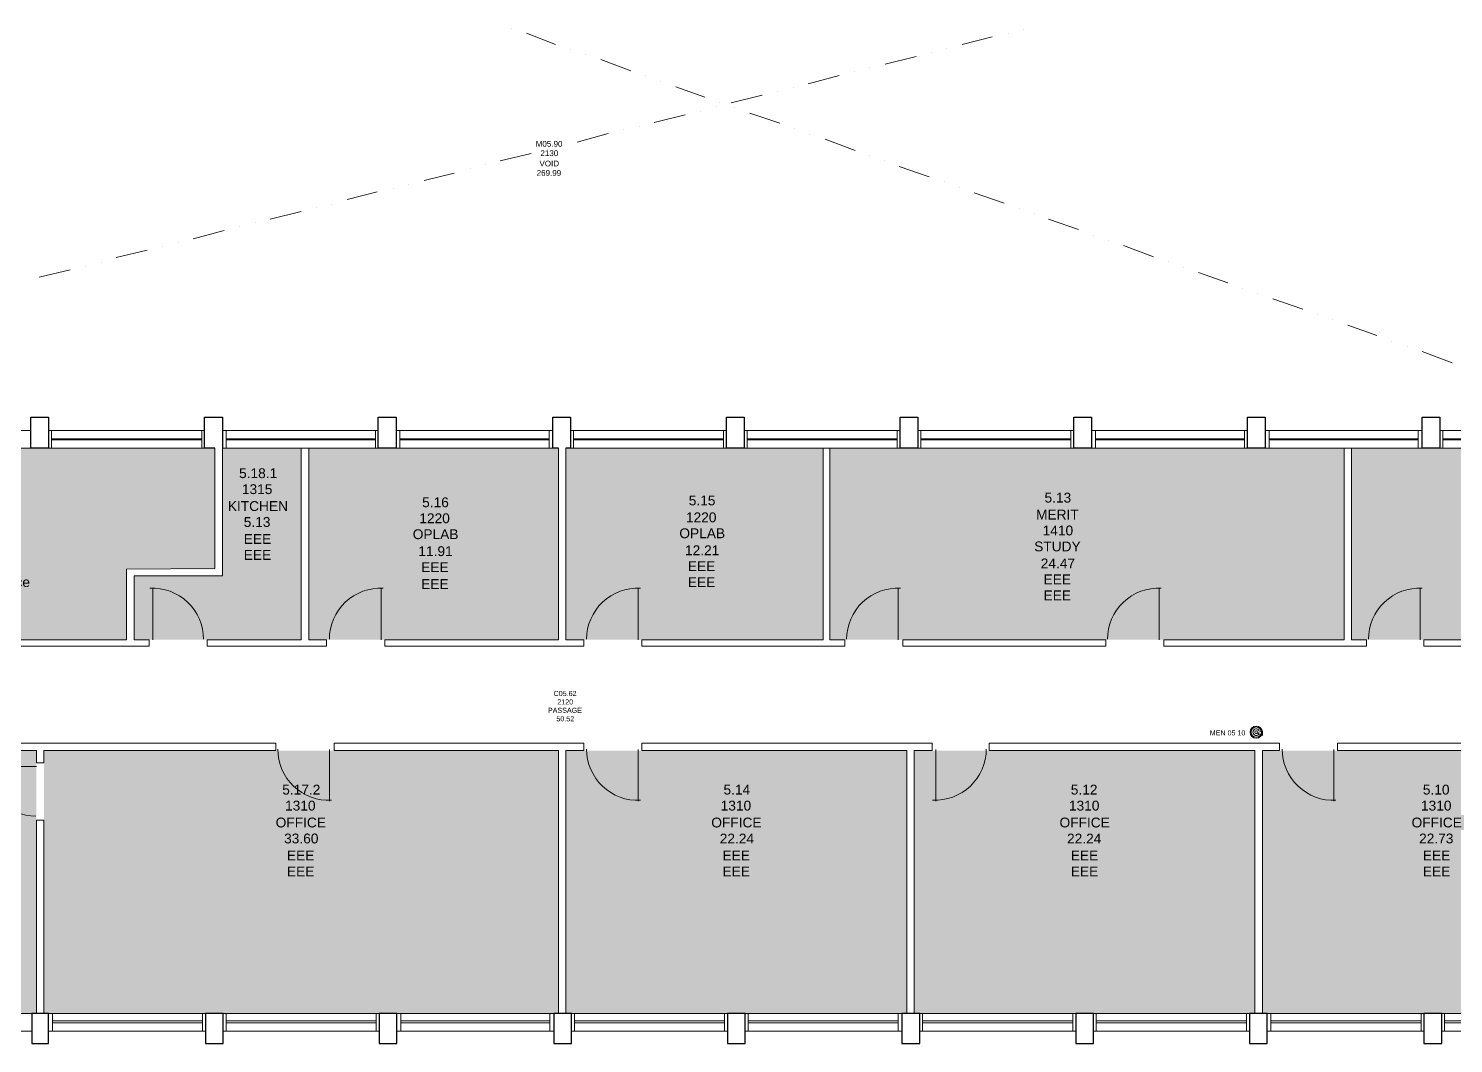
# Model space of a CAD drawing. Header units: millimetres. Extents: x 0 to 90.2, y 0 to 62.5.
# Drawn here: x 50.82 to 73.59, y 2.8 to 19.01 of the extents above; entities that cross this region are included whole.
import ezdxf

# ---------------------------------------------------------------- set-up
doc = ezdxf.new("R2010")
doc.units = ezdxf.units.MM
for name, color, linetype in [('PDF_014405$BL', 7, 'Continuous'), ('PDF_014405$DR', 7, 'Continuous'), ('PDF_014405$FI', 7, 'Continuous'), ('PDF_014405$WA', 7, 'Continuous'), ('PDF_014405$WA-COL', 7, 'Continuous'), ('PDF_014405$WN', 7, 'Continuous'), ('PDF_Text', 7, 'Continuous')]:
    doc.layers.add(name, color=color, linetype=linetype)
doc.layers.add('PDF_014405$HL-TMP', color=7, linetype='Continuous', true_color=0xe6db59)
doc.styles.add('PDF ArialMT', font='arial.ttf')

msp = doc.modelspace()

# ---------------------------------------------------------------- linework, layer by layer
at = {"layer": 'PDF_014405$BL', "lineweight": 9}
for points in [[(58.539, 19.015), (58.539, 19.015)], [(59.244, 18.76), (58.779, 18.94)], [(66.473, 18.94), (66.473, 18.94)], [(66.713, 19), (66.713, 19)], [(59.484, 18.685), (59.484, 18.685)], [(65.483, 18.7), (65.483, 18.7)], [(65.738, 18.76), (66.218, 18.88)], [(59.724, 18.595), (59.724, 18.595)], [(60.443, 18.34), (59.964, 18.52)], [(64.508, 18.445), (65.003, 18.565)], [(65.243, 18.625), (65.243, 18.625)], [(60.683, 18.265), (60.683, 18.265)], [(63.278, 18.13), (63.773, 18.265)], [(64.013, 18.325), (64.013, 18.325)], [(64.253, 18.385), (64.253, 18.385)], [(60.923, 18.175), (60.923, 18.175)], [(61.628, 17.92), (61.163, 18.085)], [(62.783, 18.01), (62.783, 18.01)], [(63.038, 18.07), (63.038, 18.07)], [(61.808, 17.77), (61.808, 17.77)], [(61.868, 17.83), (61.868, 17.83)], [(62.048, 17.83), (62.543, 17.95)], [(60.818, 17.515), (61.313, 17.635)], [(61.553, 17.695), (61.553, 17.695)], [(62.108, 17.755), (62.108, 17.755)], [(62.828, 17.5), (62.348, 17.665)], [(59.589, 17.2), (60.084, 17.335)], [(60.323, 17.395), (60.323, 17.395)], [(60.578, 17.455), (60.578, 17.455)], [(63.068, 17.41), (63.068, 17.41)], [(63.308, 17.32), (63.308, 17.32)], [(59.109, 17.08), (59.109, 17.08)], [(59.349, 17.14), (59.349, 17.14)], [(64.028, 17.065), (63.548, 17.245)], [(58.359, 16.9), (58.854, 17.02)], [(64.253, 16.99), (64.253, 16.99)], [(64.493, 16.9), (64.493, 16.9)], [(57.144, 16.585), (57.624, 16.705)], [(57.879, 16.78), (57.879, 16.78)], [(58.119, 16.84), (58.119, 16.84)], [(65.213, 16.645), (64.733, 16.81)], [(55.914, 16.285), (56.394, 16.405)], [(56.649, 16.465), (56.649, 16.465)], [(56.889, 16.525), (56.889, 16.525)], [(65.453, 16.57), (65.453, 16.57)], [(65.693, 16.48), (65.693, 16.48)], [(55.659, 16.21), (55.659, 16.21)], [(66.413, 16.225), (65.933, 16.39)], [(54.684, 15.97), (55.179, 16.09)], [(55.419, 16.15), (55.419, 16.15)], [(66.653, 16.135), (66.653, 16.135)], [(66.893, 16.06), (66.893, 16.06)], [(67.598, 15.805), (67.118, 15.97)], [(53.454, 15.655), (53.949, 15.79)], [(54.189, 15.85), (54.189, 15.85)], [(54.444, 15.91), (54.444, 15.91)], [(67.838, 15.715), (67.838, 15.715)], [(52.959, 15.535), (52.959, 15.535)], [(53.214, 15.595), (53.214, 15.595)], [(68.078, 15.625), (68.078, 15.625)], [(68.798, 15.37), (68.318, 15.55)], [(51.984, 15.28), (51.984, 15.28)], [(52.224, 15.355), (52.719, 15.475)], [(69.038, 15.295), (69.038, 15.295)], [(50.994, 15.04), (51.489, 15.16)], [(51.729, 15.22), (51.729, 15.22)], [(69.278, 15.205), (69.278, 15.205)], [(69.983, 14.95), (69.518, 15.115)], [(70.223, 14.86), (70.223, 14.86)], [(70.463, 14.785), (70.463, 14.785)], [(71.183, 14.53), (70.703, 14.695)], [(71.423, 14.44), (71.423, 14.44)], [(71.663, 14.365), (71.663, 14.365)], [(72.367, 14.11), (71.902, 14.275)], [(72.607, 14.02), (72.607, 14.02)], [(72.847, 13.93), (72.847, 13.93)], [(73.567, 13.675), (73.087, 13.855)], [(50.859, 12.595), (48.37, 12.595)], [(53.634, 12.595), (51.144, 12.595)], [(56.409, 12.595), (53.919, 12.595)], [(59.199, 12.595), (56.694, 12.595)], [(61.973, 12.595), (59.484, 12.595)], [(64.748, 12.595), (62.258, 12.595)], [(67.523, 12.595), (65.033, 12.595)], [(70.298, 12.595), (67.808, 12.595)], [(73.087, 12.595), (70.583, 12.595)], [(75.742, 12.595), (73.372, 12.595)], [(48.37, 12.31), (50.859, 12.31)], [(51.144, 12.31), (53.634, 12.31)], [(53.919, 12.31), (56.409, 12.31)], [(56.694, 12.31), (59.199, 12.31)], [(59.484, 12.31), (61.973, 12.31)], [(62.258, 12.31), (64.748, 12.31)], [(65.033, 12.31), (67.523, 12.31)], [(67.808, 12.31), (70.298, 12.31)], [(70.583, 12.31), (73.087, 12.31)], [(73.372, 12.31), (75.742, 12.31)], [(50.874, 3.281), (48.37, 3.281)], [(53.649, 3.281), (51.144, 3.281)], [(56.424, 3.281), (53.934, 3.281)], [(59.214, 3.281), (56.709, 3.281)], [(61.988, 3.281), (59.499, 3.281)], [(64.778, 3.281), (62.273, 3.281)], [(67.553, 3.281), (65.063, 3.281)], [(70.328, 3.281), (67.838, 3.281)], [(73.117, 3.281), (70.613, 3.281)], [(75.877, 3.281), (73.402, 3.281)], [(48.37, 2.996), (50.874, 2.996)], [(51.144, 2.996), (53.649, 2.996)], [(53.934, 2.996), (56.424, 2.996)], [(56.709, 2.996), (59.214, 2.996)], [(59.499, 2.996), (61.988, 2.996)], [(62.273, 2.996), (64.778, 2.996)], [(65.063, 2.996), (67.553, 2.996)], [(67.838, 2.996), (70.328, 2.996)], [(70.613, 2.996), (73.117, 2.996)], [(73.402, 2.996), (75.877, 2.996)]]:
    msp.add_lwpolyline(points, dxfattribs=at)
at = {"layer": 'PDF_014405$DR', "lineweight": 0}
for points in [[(52.809, 9.251), (52.809, 10.076), (52.809, 9.251)], [(56.454, 9.251), (56.454, 10.076), (56.454, 9.251)], [(60.563, 9.251), (60.563, 10.076), (60.563, 9.251)], [(64.718, 9.251), (64.718, 10.076), (64.718, 9.251)], [(68.888, 9.251), (68.888, 10.076), (68.888, 9.251)], [(73.057, 9.251), (73.057, 10.076), (73.057, 9.251)], [(55.629, 7.496), (55.629, 6.671), (55.629, 7.496)], [(60.563, 7.496), (60.563, 6.671), (60.563, 7.496)], [(65.318, 7.496), (65.318, 6.671), (65.318, 7.496)], [(71.678, 7.496), (71.678, 6.671), (71.678, 7.496)], [(50.949, 7.226), (50.154, 7.226), (50.949, 7.226)]]:
    msp.add_lwpolyline(points, dxfattribs=at)
for centre, radius, start, end in [((52.802, 9.258), 0.817, 0.0001, 92.9558), ((56.446, 9.258), 0.817, 87.0442, 179.9999), ((60.556, 9.258), 0.817, 87.0442, 179.9999), ((64.711, 9.258), 0.817, 87.0442, 179.9999), ((68.878, 9.259), 0.817, 87.0447, 180), ((73.048, 9.259), 0.817, 87.0447, 180), ((55.621, 7.503), 0.817, 180.0001, 272.9555), ((60.556, 7.503), 0.817, 180.0001, 272.9555), ((65.308, 7.505), 0.817, 267.0447, 360), ((71.67, 7.503), 0.817, 180.0001, 272.9554), ((50.939, 7.235), 0.802, 177.0447, 270)]:
    msp.add_arc(centre, radius, start, end, dxfattribs=at)
at = {"layer": 'PDF_014405$FI', "lineweight": 9}
msp.add_lwpolyline([(70.538, 7.721), (70.448, 7.766), (70.538, 7.796)], close=True, dxfattribs=at)
for radius in [0.0975, 0.0825]:
    msp.add_circle((70.438, 7.775), radius, dxfattribs=at)
for radius, start, end in [(0.0525, 22.7692, 337.2308), (0.0225, 22.7697, 337.2303)]:
    msp.add_arc((70.438, 7.775), radius, start, end, dxfattribs=at)
at = {"layer": 'PDF_014405$HL-TMP', "color": 16, "true_color": 0x800000, "transparency": 33554559}
for points in [[(53.799, 12.31), (46.96, 12.31), (53.799, 10.376)], [(46.96, 12.31), (53.799, 10.376), (46.96, 10.376)], [(55.179, 12.31), (53.919, 12.31), (55.179, 10.271)], [(53.919, 12.31), (55.179, 10.271), (53.919, 10.271)], [(59.289, 12.31), (55.299, 12.31), (59.289, 9.251)], [(55.299, 12.31), (59.289, 9.251), (55.299, 9.251)], [(63.518, 12.31), (59.409, 12.31), (63.518, 9.251)], [(59.409, 12.31), (63.518, 9.251), (59.409, 9.251)], [(71.842, 12.31), (63.623, 12.31), (71.842, 9.251)], [(63.623, 12.31), (71.842, 9.251), (63.623, 9.251)], [(71.962, 12.31), (76.102, 12.31), (76.102, 12.31)], [(76.102, 12.31), (71.962, 12.31), (76.102, 9.251)], [(71.962, 12.31), (76.102, 9.251), (71.962, 9.251)], [(52.389, 10.376), (52.389, 10.376), (46.96, 10.376)], [(52.389, 10.376), (46.96, 10.376), (53.799, 10.376)], [(52.389, 10.376), (46.96, 10.376), (52.389, 9.251)], [(46.96, 10.376), (52.389, 9.251), (46.96, 9.251)], [(55.179, 10.271), (52.509, 10.271), (55.179, 9.251)], [(52.509, 10.271), (55.179, 9.251), (52.509, 9.251)], [(50.949, 7.481), (45.505, 7.481), (50.949, 3.281)], [(45.505, 7.481), (50.949, 3.281), (45.505, 3.281)], [(59.289, 7.481), (51.069, 7.481), (59.289, 3.281)], [(51.069, 7.481), (59.289, 3.281), (51.069, 3.281)], [(64.853, 7.481), (59.409, 7.481), (64.853, 3.281)], [(59.409, 7.481), (64.853, 3.281), (59.409, 3.281)], [(70.418, 7.481), (64.973, 7.481), (70.418, 3.281)], [(64.973, 7.481), (70.418, 3.281), (64.973, 3.281)], [(76.102, 7.481), (70.538, 7.481), (76.102, 3.281)], [(70.538, 7.481), (76.102, 3.281), (70.538, 3.281)]]:
    msp.add_solid(points, dxfattribs=at)
at = {"layer": 'PDF_014405$WA', "lineweight": 20}
for points in [[(53.799, 12.31), (53.799, 10.391), (52.389, 10.376), (52.389, 9.251), (48.115, 9.251), (48.115, 9.146), (52.749, 9.146), (52.749, 9.251), (52.509, 9.251), (52.509, 10.271), (53.919, 10.271), (53.919, 12.31)], [(55.179, 12.31), (55.179, 9.251), (53.679, 9.251), (53.679, 9.146), (55.584, 9.146), (55.584, 9.251), (55.299, 9.251), (55.299, 12.31)], [(59.409, 12.31), (59.409, 9.251), (59.694, 9.251), (59.694, 9.146), (56.514, 9.146), (56.514, 9.251), (59.289, 9.251), (59.289, 12.31)], [(63.623, 12.31), (63.623, 9.251), (63.863, 9.251), (63.863, 9.146), (60.623, 9.146), (60.623, 9.251), (63.518, 9.251), (63.518, 12.31)], [(71.842, 12.31), (71.842, 9.251), (68.963, 9.251), (68.963, 9.146), (72.202, 9.146), (72.202, 9.251), (71.962, 9.251), (71.962, 12.31)], [(76.102, 12.31), (76.102, 9.251), (73.117, 9.251), (73.117, 9.146), (76.222, 9.146), (76.222, 12.31)], [(59.409, 3.281), (59.409, 7.481), (59.694, 7.481), (59.694, 7.601), (55.704, 7.601), (55.704, 7.481), (59.289, 7.481), (59.289, 3.281)], [(64.853, 3.281), (64.853, 7.481), (60.623, 7.481), (60.623, 7.601), (65.258, 7.601), (65.258, 7.481), (64.973, 7.481), (64.973, 3.281)], [(70.418, 3.281), (70.418, 7.481), (66.173, 7.481), (66.173, 7.601), (70.808, 7.601), (70.808, 7.481), (70.538, 7.481), (70.538, 3.281)], [(76.222, 3.836), (76.222, 7.601), (71.738, 7.601), (71.738, 7.481), (76.102, 7.481), (76.102, 3.836)], [(51.069, 3.281), (51.069, 6.371), (50.949, 6.371), (50.949, 3.281)]]:
    msp.add_lwpolyline(points, dxfattribs=at)
for points in [[(68.033, 9.146), (68.033, 9.251), (64.793, 9.251), (64.793, 9.146)], [(54.774, 7.601), (54.774, 7.481), (51.069, 7.481), (51.069, 7.286), (50.949, 7.286), (50.949, 7.481), (46.87, 7.481), (46.87, 7.601)]]:
    msp.add_lwpolyline(points, close=True, dxfattribs=at)
at = {"layer": 'PDF_014405$WA-COL', "lineweight": 25}
for points in [[(50.859, 12.805), (51.144, 12.805), (51.144, 12.31), (50.859, 12.31)], [(56.409, 12.805), (56.694, 12.805), (56.694, 12.31), (56.409, 12.31)], [(61.973, 12.805), (62.258, 12.805), (62.258, 12.31), (61.973, 12.31)], [(64.748, 12.805), (65.033, 12.805), (65.033, 12.31), (64.748, 12.31)], [(67.523, 12.805), (67.808, 12.805), (67.808, 12.31), (67.523, 12.31)], [(70.298, 12.805), (70.583, 12.805), (70.583, 12.31), (70.298, 12.31)], [(73.087, 12.805), (73.372, 12.805), (73.372, 12.31), (73.087, 12.31)], [(50.874, 3.281), (50.874, 2.801), (51.144, 2.801), (51.144, 3.281)], [(53.649, 3.281), (53.649, 2.801), (53.934, 2.801), (53.934, 3.281)], [(56.424, 3.281), (56.424, 2.801), (56.709, 2.801), (56.709, 3.281)], [(59.214, 3.281), (59.214, 2.801), (59.499, 2.801), (59.499, 3.281)], [(61.988, 3.281), (61.988, 2.801), (62.273, 2.801), (62.273, 3.281)], [(64.778, 3.281), (64.778, 2.801), (65.063, 2.801), (65.063, 3.281)], [(67.553, 3.281), (67.553, 2.801), (67.838, 2.801), (67.838, 3.281)], [(70.328, 3.281), (70.328, 2.801), (70.613, 2.801), (70.613, 3.281)], [(73.117, 3.281), (73.117, 2.801), (73.402, 2.801), (73.402, 3.281)]]:
    msp.add_lwpolyline(points, close=True, dxfattribs=at)
for points in [[(53.799, 12.31), (53.634, 12.31), (53.634, 12.805), (53.919, 12.805), (53.919, 12.31)], [(59.289, 12.31), (59.199, 12.31), (59.199, 12.805), (59.484, 12.805), (59.484, 12.31), (59.409, 12.31)]]:
    msp.add_lwpolyline(points, dxfattribs=at)
at = {"layer": 'PDF_014405$WN', "lineweight": 0}
for points in [[(50.859, 12.31), (50.859, 12.595)], [(51.144, 12.595), (51.144, 12.31)], [(51.189, 12.595), (51.189, 12.31)], [(53.589, 12.31), (53.589, 12.595)], [(53.634, 12.31), (53.634, 12.595)], [(53.919, 12.595), (53.919, 12.31)], [(53.979, 12.595), (53.979, 12.31)], [(56.364, 12.31), (56.364, 12.595)], [(56.409, 12.31), (56.409, 12.595)], [(56.694, 12.595), (56.694, 12.31)], [(56.754, 12.595), (56.754, 12.31)], [(59.139, 12.31), (59.139, 12.595)], [(59.199, 12.31), (59.199, 12.595)], [(59.484, 12.595), (59.484, 12.31)], [(59.529, 12.595), (59.529, 12.31)], [(61.928, 12.31), (61.928, 12.595)], [(61.973, 12.31), (61.973, 12.595)], [(62.258, 12.595), (62.258, 12.31)], [(62.303, 12.595), (62.303, 12.31)], [(64.703, 12.31), (64.703, 12.595)], [(64.748, 12.31), (64.748, 12.595)], [(65.033, 12.595), (65.033, 12.31)], [(65.078, 12.595), (65.078, 12.31)], [(67.478, 12.31), (67.478, 12.595)], [(67.523, 12.31), (67.523, 12.595)], [(67.808, 12.595), (67.808, 12.31)], [(67.868, 12.595), (67.868, 12.31)], [(70.253, 12.31), (70.253, 12.595)], [(70.298, 12.31), (70.298, 12.595)], [(70.583, 12.595), (70.583, 12.31)], [(70.643, 12.595), (70.643, 12.31)], [(73.027, 12.31), (73.027, 12.595)], [(73.087, 12.31), (73.087, 12.595)], [(73.372, 12.595), (73.372, 12.31)], [(73.417, 12.595), (73.417, 12.31)], [(51.189, 12.46), (53.589, 12.46)], [(51.189, 12.445), (53.589, 12.445)], [(53.979, 12.46), (56.364, 12.46)], [(53.979, 12.445), (56.364, 12.445)], [(56.754, 12.46), (59.139, 12.46)], [(56.754, 12.445), (59.139, 12.445)], [(59.529, 12.46), (61.928, 12.46)], [(59.529, 12.445), (61.928, 12.445)], [(62.303, 12.46), (64.703, 12.46)], [(62.303, 12.445), (64.703, 12.445)], [(65.078, 12.46), (67.478, 12.46)], [(65.078, 12.445), (67.478, 12.445)], [(67.868, 12.46), (70.253, 12.46)], [(67.868, 12.445), (70.253, 12.445)], [(70.643, 12.46), (73.027, 12.46)], [(70.643, 12.445), (73.027, 12.445)], [(73.417, 12.46), (75.697, 12.46)], [(73.417, 12.445), (75.697, 12.445)], [(50.874, 2.996), (50.874, 3.281)], [(51.144, 3.281), (51.144, 2.996)], [(51.204, 3.281), (51.204, 2.996)], [(53.604, 2.996), (53.604, 3.281)], [(53.649, 2.996), (53.649, 3.281)], [(53.934, 3.281), (53.934, 2.996)], [(53.979, 3.281), (53.979, 2.996)], [(56.379, 2.996), (56.379, 3.281)], [(56.424, 2.996), (56.424, 3.281)], [(56.709, 3.281), (56.709, 2.996)], [(56.769, 3.281), (56.769, 2.996)], [(59.154, 2.996), (59.154, 3.281)], [(59.214, 2.996), (59.214, 3.281)], [(59.499, 3.281), (59.499, 2.996)], [(59.544, 3.281), (59.544, 2.996)], [(61.943, 2.996), (61.943, 3.281)], [(61.988, 2.996), (61.988, 3.281)], [(62.273, 3.281), (62.273, 2.996)], [(62.318, 3.281), (62.318, 2.996)], [(64.718, 2.996), (64.718, 3.281)], [(64.778, 2.996), (64.778, 3.281)], [(65.063, 3.281), (65.063, 2.996)], [(65.108, 3.281), (65.108, 2.996)], [(67.508, 2.996), (67.508, 3.281)], [(67.553, 2.996), (67.553, 3.281)], [(67.838, 3.281), (67.838, 2.996)], [(67.883, 3.281), (67.883, 2.996)], [(70.283, 2.996), (70.283, 3.281)], [(70.328, 2.996), (70.328, 3.281)], [(70.613, 3.281), (70.613, 2.996)], [(70.673, 3.281), (70.673, 2.996)], [(73.072, 2.996), (73.072, 3.281)], [(73.117, 2.996), (73.117, 3.281)], [(73.402, 3.281), (73.402, 2.996)], [(73.447, 3.281), (73.447, 2.996)], [(51.204, 3.161), (53.604, 3.161)], [(51.204, 3.131), (53.604, 3.131)], [(53.979, 3.161), (56.379, 3.161)], [(53.979, 3.131), (56.379, 3.131)], [(56.769, 3.161), (59.154, 3.161)], [(56.769, 3.131), (59.154, 3.131)], [(59.544, 3.161), (61.943, 3.161)], [(59.544, 3.131), (61.943, 3.131)], [(62.318, 3.161), (64.718, 3.161)], [(62.318, 3.131), (64.718, 3.131)], [(65.108, 3.161), (67.508, 3.161)], [(65.108, 3.131), (67.508, 3.131)], [(67.883, 3.161), (70.283, 3.161)], [(67.883, 3.131), (70.283, 3.131)], [(70.673, 3.161), (73.072, 3.161)], [(70.673, 3.131), (73.072, 3.131)], [(73.447, 3.161), (75.817, 3.161)], [(73.447, 3.131), (75.817, 3.131)]]:
    msp.add_lwpolyline(points, dxfattribs=at)

# ---------------------------------------------------------------- texts
at = {"layer": 'PDF_Text', "attachment_point": 4, "style": 'PDF ArialMT'}
for s, insert, char_height in [('M05.90', (58.926, 17.172), 0.0917), ('VOID', (58.986, 16.857), 0.0917), ('2130', (59.001, 17.022), 0.0917), ('269.99', (58.941, 16.707), 0.0917), ('5.18.1', (54.186, 11.91), 0.1569), ('1315', (54.231, 11.655), 0.1569), ('KITCHEN', (54.006, 11.385), 0.1569), ('5.16', (57.111, 11.445), 0.1569), ('5.15', (61.371, 11.475), 0.1569), ('5.13', (67.055, 11.52), 0.1569), ('5.13', (54.261, 11.13), 0.1569), ('1220', (57.066, 11.19), 0.1569), ('1220', (61.326, 11.205), 0.1569), ('MERIT', (66.92, 11.25), 0.1569), ('EEE', (54.261, 10.86), 0.1569), ('OPLAB', (56.961, 10.935), 0.1569), ('OPLAB', (61.221, 10.95), 0.1569), ('1410', (67.025, 10.995), 0.1569), ('11.91', (57.051, 10.665), 0.1569), ('12.21', (61.311, 10.68), 0.1569), ('STUDY', (66.89, 10.74), 0.1569), ('EEE', (54.261, 10.605), 0.1569), ('EEE', (57.096, 10.41), 0.1569), ('EEE', (61.356, 10.425), 0.1569), ('24.47', (66.995, 10.47), 0.1569), ('PG Office', (49.896, 10.17), 0.1569), ('EEE', (61.356, 10.17), 0.1569), ('EEE', (67.04, 10.215), 0.1569), ('EEE', (57.096, 10.14), 0.1569), ('EEE', (67.04, 9.96), 0.1569), ('C05.62', (59.211, 8.392), 0.0815), ('2120', (59.271, 8.257), 0.0815), ('PASSAGE', (59.121, 8.123), 0.0815), ('50.52', (59.256, 7.988), 0.0815), ('MEN 05 10', (69.695, 7.763), 0.0815), ('5.17.2', (54.876, 6.855), 0.1569), ('5.14', (61.926, 6.855), 0.1569), ('5.12', (67.475, 6.855), 0.1569), ('5.10', (73.1, 6.855), 0.1569), ('1310', (54.921, 6.6), 0.1569), ('1310', (61.881, 6.6), 0.1569), ('1310', (67.445, 6.6), 0.1569), ('1310', (73.07, 6.6), 0.1569), ('OFFICE', (54.771, 6.33), 0.1569), ('OFFICE', (61.731, 6.33), 0.1569), ('OFFICE', (67.295, 6.33), 0.1569), ('OFFICE', (72.92, 6.33), 0.1569), ('33.60', (54.906, 6.075), 0.1569), ('22.24', (61.866, 6.075), 0.1569), ('22.24', (67.415, 6.075), 0.1569), ('22.73', (73.04, 6.075), 0.1569), ('EEE', (54.951, 5.805), 0.1569), ('EEE', (61.911, 5.805), 0.1569), ('EEE', (67.475, 5.805), 0.1569), ('EEE', (73.1, 5.805), 0.1569), ('EEE', (54.951, 5.55), 0.1569), ('EEE', (61.911, 5.55), 0.1569), ('EEE', (67.475, 5.55), 0.1569), ('EEE', (73.1, 5.55), 0.1569)]:
    msp.add_mtext(s, dxfattribs=dict(at, insert=insert, char_height=char_height))

doc.saveas('drawing.dxf')
